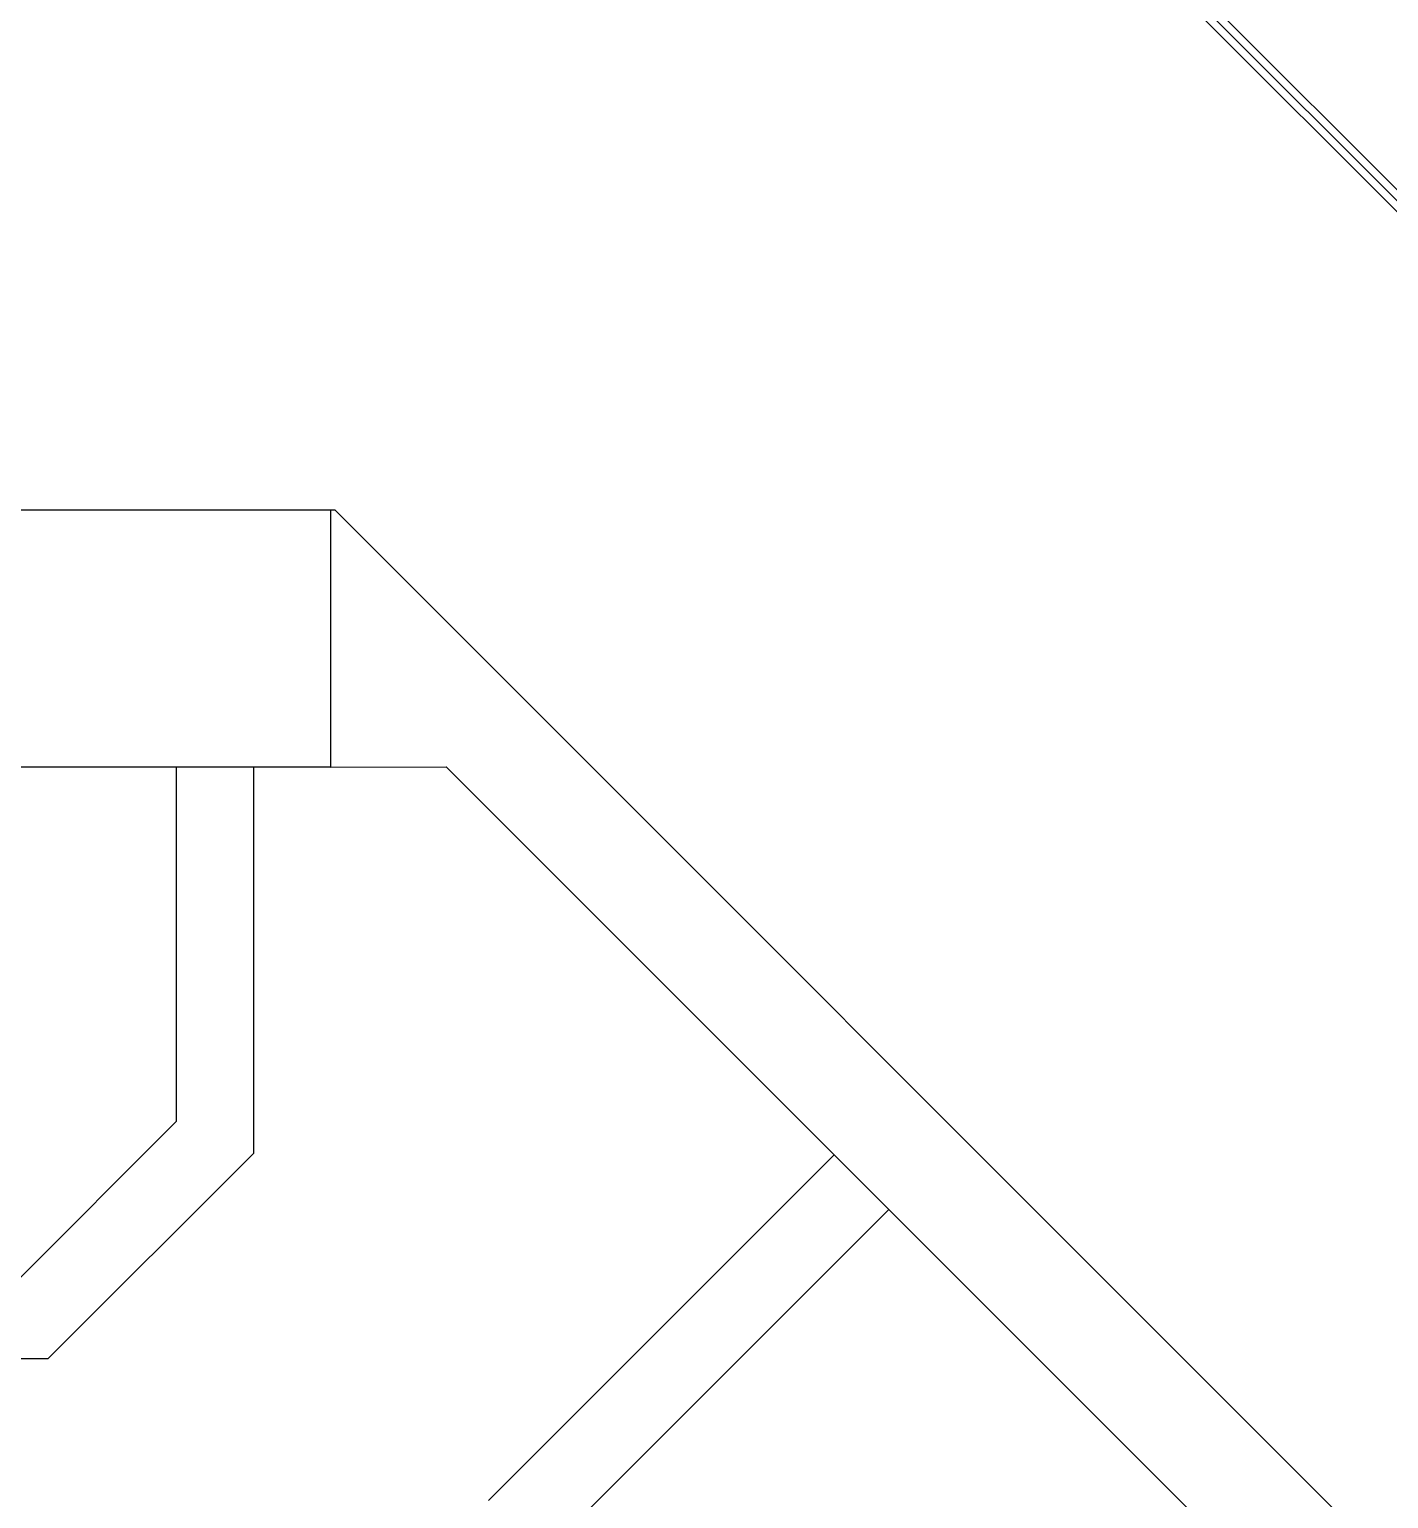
# Model space of a CAD drawing. Header units: millimetres. Extents: x 186805 to 449048, y 2167 to 51540.
# Drawn here: x 291058 to 293701, y 29460 to 32317 of the extents above; entities that cross this region are included whole.
import ezdxf

# ---------------------------------------------------------------- set-up
doc = ezdxf.new("R2010")
doc.units = ezdxf.units.MM
for name, color, linetype, lineweight in [('0-60x60-C', 3, 'CONTINUOUS', 13), ('0-AKL-P1 TILES', 8, 'CONTINUOUS', 13), ('0-akl-plasterline', 9, 'CONTINUOUS', 13)]:
    doc.layers.add(name, color=color, linetype=linetype, lineweight=lineweight)
doc.layers.add('A-CONC-BLDG', color=6, linetype='CONTINUOUS')
doc.layers.add('a-wall', color=140, linetype='CONTINUOUS')

# ---------------------------------------------------------------- blocks, each defined once
blk = doc.blocks.new('A$C7C4A1575')
at = {"layer": 'A-CONC-BLDG', "color": 8}
blk.add_lwpolyline([(61145.1, 20650), (60095.1, 20650), (60095.1, 20150), (61145.1, 20150)], close=True, dxfattribs=at)
at = {"layer": 'a-wall', "color": 8}
for p, q in [((67148.1, 23457.9), (62074.6, 18384.4)), ((61369.9, 20649.5), (63541.8, 22821.5)), ((63789.3, 22786.1), (61153.2, 20150)), ((61558.3, 22181.4), (62230, 21509.7)), ((62124, 21403.6), (61452.2, 22075.4)), ((59045.1, 21799.9), (60596.3, 21799.9)), ((60995.1, 21401.1), (60596.3, 21799.9)), ((60845.1, 21339), (60534.2, 21649.9)), ((60995.1, 20650), (60995.1, 21401.1)), ((60845.1, 20650), (60845.1, 21339)), ((61145.1, 20649.8), (61369.9, 20649.5)), ((61145.1, 20150), (61153.2, 20150))]:
    blk.add_line(p, q, dxfattribs=at)
blk = doc.blocks.new('A$C32DD6ECA')
at = {"layer": '0-60x60-C', "color": 16, "xscale": 0.04183124983683228, "yscale": 0.04183124983683228, "zscale": 0.04183124983683228, "rotation": 180}
blk.add_blockref('A$C7C4A1575', (4397.08, 2202.64), dxfattribs=at)
blk = doc.blocks.new('A$C5C977968')
at = {"layer": '0-akl-plasterline'}
blk.add_line((8657.8, 0), (5005.6, 3652.2), dxfattribs=at)
at = {"layer": 'a-wall'}
blk.add_line((8657.8, 21.2), (5016.2, 3662.8), dxfattribs=at)

msp = doc.modelspace()

# ---------------------------------------------------------------- block references
at = {"layer": '0-60x60-C', "color": 16, "xscale": -23.90557308239969, "yscale": 23.90557308239969, "zscale": 23.90557308239969}
msp.add_blockref('A$C32DD6ECA', (335613.6, -1123), dxfattribs=at)
at = {"layer": '0-AKL-P1 TILES', "color": 1}
msp.add_blockref('A$C5C977968', (287557.1, 29463.8), dxfattribs=at)

doc.saveas('drawing.dxf')
